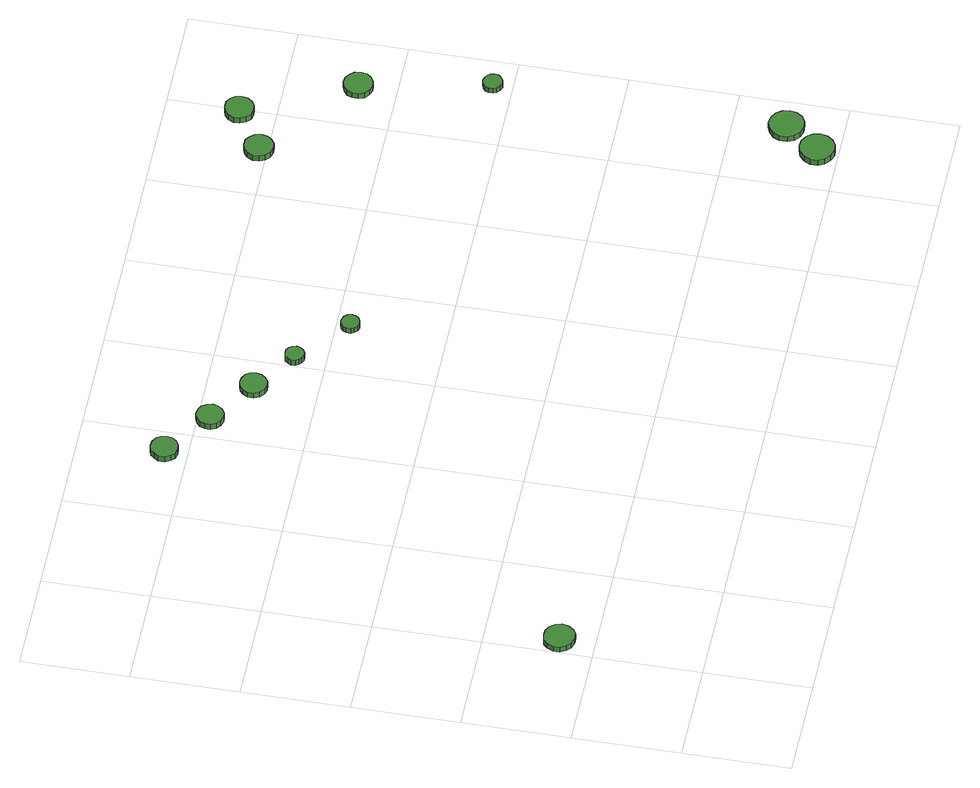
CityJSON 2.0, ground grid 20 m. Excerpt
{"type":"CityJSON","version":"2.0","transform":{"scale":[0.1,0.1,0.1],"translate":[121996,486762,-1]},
"CityObjects":{
"tree1":{"type":"SolitaryVegetationObject","attributes":{"function":"something"},"geometry":[{"type":"MultiSurface","lod":"1","boundaries":[[[0,1,2,3,4,5,6,7,8,9,10,11,12,13,14]],[[15,16,17,18,19,20,21,22,23,24,25,26,27,28,29]],[[0,29,28,1]],[[1,28,27,2]],[[2,27,26,3]],[[3,26,25,4]],[[4,25,24,5]],[[5,24,23,6]],[[6,23,22,7]],[[7,22,21,8]],[[8,21,20,9]],[[9,20,19,10]],[[10,19,18,11]],[[11,18,17,12]],[[12,17,16,13]],[[13,16,15,14]],[[14,15,29,0]]]}]},
"tree2":{"type":"SolitaryVegetationObject","attributes":{"function":"something"},"geometry":[{"type":"MultiSurface","lod":"1","boundaries":[[[30,31,32,33,34,35,36,37,38,39,40,41,42,43,44]],[[45,46,47,48,49,50,51,52,53,54,55,56,57,58,59]],[[30,59,58,31]],[[31,58,57,32]],[[32,57,56,33]],[[33,56,55,34]],[[34,55,54,35]],[[35,54,53,36]],[[36,53,52,37]],[[37,52,51,38]],[[38,51,50,39]],[[39,50,49,40]],[[40,49,48,41]],[[41,48,47,42]],[[42,47,46,43]],[[43,46,45,44]],[[44,45,59,30]]]}]},
"tree3":{"type":"SolitaryVegetationObject","attributes":{"function":"something"},"geometry":[{"type":"MultiSurface","lod":"1","boundaries":[[[60,61,62,63,64,65,66,67,68,69,70,71,72,73,74]],[[75,76,77,78,79,80,81,82,83,84,85,86,87,88,89]],[[60,89,88,61]],[[61,88,87,62]],[[62,87,86,63]],[[63,86,85,64]],[[64,85,84,65]],[[65,84,83,66]],[[66,83,82,67]],[[67,82,81,68]],[[68,81,80,69]],[[69,80,79,70]],[[70,79,78,71]],[[71,78,77,72]],[[72,77,76,73]],[[73,76,75,74]],[[74,75,89,60]]]}]},
"tree4":{"type":"SolitaryVegetationObject","attributes":{"function":"something"},"geometry":[{"type":"MultiSurface","lod":"1","boundaries":[[[90,91,92,93,94,95,96,97,98,99,100,101,102,103,104]],[[105,106,107,108,109,110,111,112,113,114,115,116,117,118,119]],[[90,119,118,91]],[[91,118,117,92]],[[92,117,116,93]],[[93,116,115,94]],[[94,115,114,95]],[[95,114,113,96]],[[96,113,112,97]],[[97,112,111,98]],[[98,111,110,99]],[[99,110,109,100]],[[100,109,108,101]],[[101,108,107,102]],[[102,107,106,103]],[[103,106,105,104]],[[104,105,119,90]]]}]},
"tree5":{"type":"SolitaryVegetationObject","attributes":{"function":"something"},"geometry":[{"type":"MultiSurface","lod":"1","boundaries":[[[120,121,122,123,124,125,126,127,128,129,130,131,132,133,134]],[[135,136,137,138,139,140,141,142,143,144,145,146,147,148,149]],[[120,149,148,121]],[[121,148,147,122]],[[122,147,146,123]],[[123,146,145,124]],[[124,145,144,125]],[[125,144,143,126]],[[126,143,142,127]],[[127,142,141,128]],[[128,141,140,129]],[[129,140,139,130]],[[130,139,138,131]],[[131,138,137,132]],[[132,137,136,133]],[[133,136,135,134]],[[134,135,149,120]]]}]},
"tree6":{"type":"SolitaryVegetationObject","attributes":{"function":"something"},"geometry":[{"type":"MultiSurface","lod":"1","boundaries":[[[150,151,152,153,154,155,156,157,158,159,160,161,162,163,164]],[[165,166,167,168,169,170,171,172,173,174,175,176,177,178,179]],[[150,179,178,151]],[[151,178,177,152]],[[152,177,176,153]],[[153,176,175,154]],[[154,175,174,155]],[[155,174,173,156]],[[156,173,172,157]],[[157,172,171,158]],[[158,171,170,159]],[[159,170,169,160]],[[160,169,168,161]],[[161,168,167,162]],[[162,167,166,163]],[[163,166,165,164]],[[164,165,179,150]]]}]},
"tree7":{"type":"SolitaryVegetationObject","attributes":{"function":"something"},"geometry":[{"type":"MultiSurface","lod":"1","boundaries":[[[180,181,182,183,184,185,186,187,188,189,190,191,192,193,194]],[[195,196,197,198,199,200,201,202,203,204,205,206,207,208,209]],[[180,209,208,181]],[[181,208,207,182]],[[182,207,206,183]],[[183,206,205,184]],[[184,205,204,185]],[[185,204,203,186]],[[186,203,202,187]],[[187,202,201,188]],[[188,201,200,189]],[[189,200,199,190]],[[190,199,198,191]],[[191,198,197,192]],[[192,197,196,193]],[[193,196,195,194]],[[194,195,209,180]]]}]},
"tree8":{"type":"SolitaryVegetationObject","attributes":{"function":"something"},"geometry":[{"type":"MultiSurface","lod":"1","boundaries":[[[210,211,212,213,214,215,216,217,218,219,220,221,222,223,224]],[[225,226,227,228,229,230,231,232,233,234,235,236,237,238,239]],[[210,239,238,211]],[[211,238,237,212]],[[212,237,236,213]],[[213,236,235,214]],[[214,235,234,215]],[[215,234,233,216]],[[216,233,232,217]],[[217,232,231,218]],[[218,231,230,219]],[[219,230,229,220]],[[220,229,228,221]],[[221,228,227,222]],[[222,227,226,223]],[[223,226,225,224]],[[224,225,239,210]]]}]},
"tree9":{"type":"SolitaryVegetationObject","attributes":{"function":"something"},"geometry":[{"type":"MultiSurface","lod":"1","boundaries":[[[240,241,242,243,244,245,246,247,248,249,250,251,252,253,254]],[[255,256,257,258,259,260,261,262,263,264,265,266,267,268,269]],[[240,269,268,241]],[[241,268,267,242]],[[242,267,266,243]],[[243,266,265,244]],[[244,265,264,245]],[[245,264,263,246]],[[246,263,262,247]],[[247,262,261,248]],[[248,261,260,249]],[[249,260,259,250]],[[250,259,258,251]],[[251,258,257,252]],[[252,257,256,253]],[[253,256,255,254]],[[254,255,269,240]]]}]},
"tree10":{"type":"SolitaryVegetationObject","attributes":{"function":"something"},"geometry":[{"type":"MultiSurface","lod":"1","boundaries":[[[270,271,272,273,274,275,276,277,278,279,280,281,282,283,284]],[[285,286,287,288,289,290,291,292,293,294,295,296,297,298,299]],[[270,299,298,271]],[[271,298,297,272]],[[272,297,296,273]],[[273,296,295,274]],[[274,295,294,275]],[[275,294,293,276]],[[276,293,292,277]],[[277,292,291,278]],[[278,291,290,279]],[[279,290,289,280]],[[280,289,288,281]],[[281,288,287,282]],[[282,287,286,283]],[[283,286,285,284]],[[284,285,299,270]]]}]},
"tree11":{"type":"SolitaryVegetationObject","attributes":{"function":"something"},"geometry":[{"type":"MultiSurface","lod":"1","boundaries":[[[300,301,302,303,304,305,306,307,308,309,310,311,312,313,314]],[[315,316,317,318,319,320,321,322,323,324,325,326,327,328,329]],[[300,329,328,301]],[[301,328,327,302]],[[302,327,326,303]],[[303,326,325,304]],[[304,325,324,305]],[[305,324,323,306]],[[306,323,322,307]],[[307,322,321,308]],[[308,321,320,309]],[[309,320,319,310]],[[310,319,318,311]],[[311,318,317,312]],[[312,317,316,313]],[[313,316,315,314]],[[314,315,329,300]]]}]},
"tree12":{"type":"SolitaryVegetationObject","attributes":{"function":"something"},"geometry":[{"type":"MultiSurface","lod":"1","boundaries":[[[330,331,332,333,334,335,336,337,338,339,340,341,342,343,344]],[[345,346,347,348,349,350,351,352,353,354,355,356,357,358,359]],[[330,359,358,331]],[[331,358,357,332]],[[332,357,356,333]],[[333,356,355,334]],[[334,355,354,335]],[[335,354,353,336]],[[336,353,352,337]],[[337,352,351,338]],[[338,351,350,339]],[[339,350,349,340]],[[340,349,348,341]],[[341,348,347,342]],[[342,347,346,343]],[[343,346,345,344]],[[344,345,359,330]]]}]}
},
"vertices":[
[61,266,19],[58,277,19],[51,287,19],[41,293,19],[29,294,19],[17,291,19],[9,283,19],[4,272,19],[4,260,19],[9,249,19],[17,241,19],[29,237,19],[41,238,19],[51,244,19],[58,254,19],[58,254,7],[51,244,7],[41,238,7],[29,237,7],[17,241,7],[9,249,7],[4,260,7],[4,272,7],[9,283,7],[17,291,7],[29,294,7],[41,293,7],[51,287,7],[58,277,7],[61,266,7],
[367,1041,33],[365,1052,33],[359,1060,33],[350,1065,33],[339,1066,33],[329,1063,33],[322,1056,33],[317,1047,33],[317,1036,33],[322,1026,33],[329,1019,33],[339,1016,33],[350,1017,33],[359,1023,33],[365,1031,33],[365,1031,20],[359,1023,20],[350,1017,20],[339,1016,20],[329,1019,20],[322,1026,20],[317,1036,20],[317,1047,20],[322,1056,20],[329,1063,20],[339,1066,20],[350,1065,20],[359,1060,20],[365,1052,20],[367,1041,20],
[460,976,33],[457,986,33],[451,995,33],[442,1000,33],[432,1001,33],[422,998,33],[414,991,33],[410,981,33],[410,971,33],[414,961,33],[422,954,33],[432,951,33],[442,952,33],[451,957,33],[457,966,33],[457,966,20],[451,957,20],[442,952,20],[432,951,20],[422,954,20],[414,961,20],[410,971,20],[410,981,20],[414,991,20],[422,998,20],[432,1001,20],[442,1000,20],[451,995,20],[457,986,20],[460,976,20],
[550,914,32],[548,925,32],[542,933,32],[533,938,32],[523,939,32],[513,936,32],[505,929,32],[500,920,32],[500,909,32],[505,899,32],[513,892,32],[523,889,32],[533,890,32],[542,896,32],[548,904,32],[548,904,20],[542,896,20],[533,890,20],[523,889,20],[513,892,20],[505,899,20],[500,909,20],[500,920,20],[505,929,20],[513,936,20],[523,939,20],[533,938,20],[542,933,20],[548,925,20],[550,914,20],
[628,856,32],[626,863,32],[622,869,32],[615,873,32],[608,873,32],[601,871,32],[596,866,32],[593,860,32],[593,852,32],[596,846,32],[601,841,32],[608,838,32],[615,839,32],[622,843,32],[626,849,32],[626,849,19],[622,843,19],[615,839,19],[608,838,19],[601,841,19],[596,846,19],[593,852,19],[593,860,19],[596,866,19],[601,871,19],[608,873,19],[615,873,19],[622,869,19],[626,863,19],[628,856,19],
[721,773,33],[720,780,33],[715,786,33],[709,789,33],[702,790,33],[695,788,33],[690,783,33],[687,777,33],[687,769,33],[690,763,33],[695,758,33],[702,756,33],[709,757,33],[715,760,33],[720,766,33],[720,766,21],[715,760,21],[709,757,21],[702,756,21],[695,758,21],[690,763,21],[687,769,21],[687,777,21],[690,783,21],[695,788,21],[702,790,21],[709,789,21],[715,786,21],[720,780,21],[721,773,21],
[1315,37,30],[1312,50,30],[1304,61,30],[1292,68,30],[1279,69,30],[1266,65,30],[1256,56,30],[1250,44,30],[1250,30,30],[1256,18,30],[1266,9,30],[1279,5,30],[1292,6,30],[1304,13,30],[1312,24,30],[1312,24,17],[1304,13,17],[1292,6,17],[1279,5,17],[1266,9,17],[1256,18,17],[1250,30,17],[1250,44,17],[1256,56,17],[1266,65,17],[1279,69,17],[1292,68,17],[1304,61,17],[1312,50,17],[1315,37,17],
[1359,101,31],[1357,114,31],[1349,125,31],[1337,132,31],[1323,134,31],[1311,129,31],[1301,120,31],[1295,108,31],[1295,94,31],[1301,82,31],[1311,73,31],[1323,69,31],[1337,70,31],[1349,77,31],[1357,88,31],[1357,88,19],[1349,77,19],[1337,70,19],[1323,69,19],[1311,73,19],[1301,82,19],[1295,94,19],[1295,108,19],[1301,120,19],[1311,129,19],[1323,134,19],[1337,132,19],[1349,125,19],[1357,114,19],[1359,101,19],
[1124,1014,33],[1122,1025,33],[1115,1034,33],[1106,1040,33],[1094,1041,33],[1084,1037,33],[1076,1030,33],[1071,1020,33],[1071,1008,33],[1076,998,33],[1084,991,33],[1094,987,33],[1106,988,33],[1115,994,33],[1122,1003,33],[1122,1003,20],[1115,994,20],[1106,988,20],[1094,987,20],[1084,991,20],[1076,998,20],[1071,1008,20],[1071,1020,20],[1076,1030,20],[1084,1037,20],[1094,1041,20],[1106,1040,20],[1115,1034,20],[1122,1025,20],[1124,1014,20],
[1210,1066,32],[1208,1077,32],[1201,1086,32],[1192,1091,32],[1181,1092,32],[1170,1089,32],[1162,1082,32],[1157,1071,32],[1157,1060,32],[1162,1050,32],[1170,1042,32],[1181,1039,32],[1192,1040,32],[1201,1046,32],[1208,1055,32],[1208,1055,19],[1201,1046,19],[1192,1040,19],[1181,1039,19],[1170,1042,19],[1162,1050,19],[1157,1060,19],[1157,1071,19],[1162,1082,19],[1170,1089,19],[1181,1092,19],[1192,1091,19],[1201,1086,19],[1208,1077,19],[1210,1066,19],
[1343,633,38],[1341,640,38],[1337,646,38],[1330,650,38],[1323,651,38],[1316,649,38],[1310,644,38],[1307,637,38],[1307,629,38],[1310,623,38],[1316,618,38],[1323,615,38],[1330,616,38],[1337,620,38],[1341,626,38],[1341,626,26],[1337,620,26],[1330,616,26],[1323,615,26],[1316,618,26],[1310,623,26],[1307,629,26],[1307,637,26],[1310,644,26],[1316,649,26],[1323,651,26],[1330,650,26],[1337,646,26],[1341,640,26],[1343,633,26],
[1305,868,35],[1303,879,35],[1296,888,35],[1286,894,35],[1275,895,35],[1265,891,35],[1256,884,35],[1252,874,35],[1252,863,35],[1256,852,35],[1265,845,35],[1275,841,35],[1286,843,35],[1296,848,35],[1303,857,35],[1303,857,23],[1296,848,23],[1286,843,23],[1275,841,23],[1265,845,23],[1256,852,23],[1252,863,23],[1252,874,23],[1256,884,23],[1265,891,23],[1275,895,23],[1286,894,23],[1296,888,23],[1303,879,23],[1305,868,23]
]}
